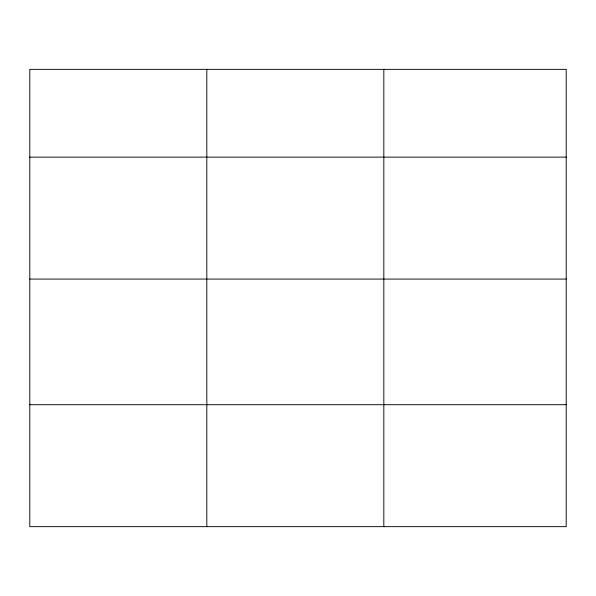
<?xml version="1.0" encoding="UTF-8"?>
<svg xmlns="http://www.w3.org/2000/svg" width="596" height="596" viewBox="0 0 596 596"><rect width="100%" height="100%" fill="white"/><g stroke="black" fill="none" stroke-linecap="round" stroke-linejoin="round"><path stroke-width="0.89" d="M566.2 279.07L566.2 69.352L29.8 69.352L29.8 526.648L566.2 526.648L566.2 279.07L29.8 279.07M29.8 157.128L566.2 157.128M29.8 404.706L566.2 404.706M383.824 69.352L383.824 526.648M206.812 69.352L206.812 526.648"/></g></svg>
